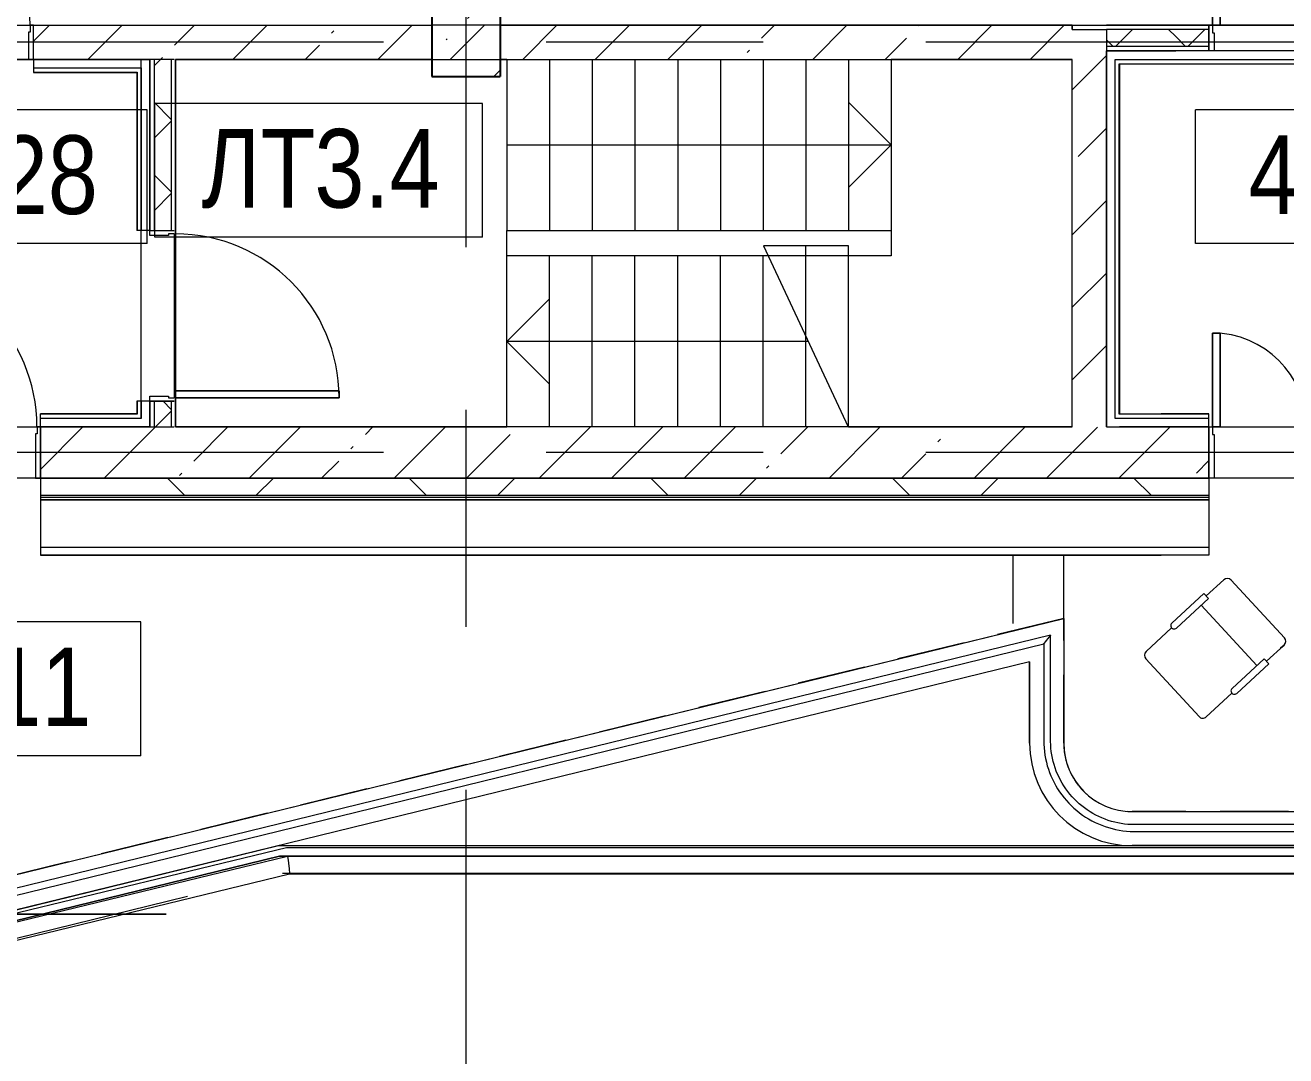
# Model space of a CAD drawing. Header units: millimetres. Extents: x 48966 to 294585, y -43515 to 30344.
# Drawn here: x 215797 to 223176, y 2588 to 8617 of the extents above; entities that cross this region are included whole.
import ezdxf

# ---------------------------------------------------------------- set-up
doc = ezdxf.new("R2010")
doc.units = ezdxf.units.MM
doc.linetypes.add('IMPORT-01 Штриховая _2 мм_', pattern=[600, 400, -200])
doc.linetypes.add('Осевые', pattern=[6350, 1270, -952.5, 3175, -952.5])
for name, color, linetype, lineweight in [('0-1', 7, 'Continuous', 5), ('0-2', 7, 'Continuous', 9), ('_Разделитель помещений_', 7, 'IMPORT-01 Штриховая _2 мм_', 9), ('Двери', 7, 'Continuous', 9), ('Дуга', 7, 'Continuous', 9), ('Каркас_Импост', 7, 'Continuous', 9), ('Колонны', 7, 'Continuous', 9), ('Колонны-1', 7, 'Continuous', 25), ('Контуры', 7, 'Continuous', 9), ('Линии подступенков-1', 7, 'Continuous', 9), ('Линии свеса', 7, 'Continuous', 9), ('Ломаная', 7, 'Continuous', 9), ('Марки вырезов', 7, 'Continuous', 9), ('Марки помещений', 7, 'Continuous', 9), ('Оборудование', 7, 'Continuous', 9), ('Общие ребра', 7, 'Continuous', 9), ('Ограждение', 7, 'Continuous', 9), ('Оси-2', 7, 'Осевые', 9), ('Панель', 7, 'Continuous', 9), ('Перекрытия', 7, 'Continuous', 9), ('Поручни', 7, 'Continuous', 9), ('Рассадка бельэтаж_альт_dwg-1', 7, 'Continuous', 9), ('Стены', 7, 'Continuous', 9), ('Стены-1', 7, 'Continuous', 18), ('Стрелки вверх', 7, 'Continuous', 9), ('Черная _1 сплошная', 7, 'Continuous', 9), ('Штриховка разреза-1', 7, 'Continuous', 9)]:
    doc.layers.add(name, color=color, linetype=linetype, lineweight=lineweight)
doc.styles.add('Arial Narrow_1', font='Arial Narrow.ttf', dxfattribs={"height": 460})
pattern_1 = [(45, (108045.05, 0), (-212.132, 212.132), []), (135, (108045.05, 0), (-212.132, -212.132), [])]
pattern_2 = [(45, (108045.05, 0), (-424.264, 424.264), [600, -100, 20, -100]), (45, (108045.05, 424), (-424.264, 424.264), [])]
pattern_3 = [(45, (108045, 0), (-707.107, 707.107), []), (135, (108045, 0), (-707.107, -707.107), [])]

# ---------------------------------------------------------------- blocks, each defined once
blk = doc.blocks.new('Оборудование 3 - Оборудование 1-287707-План 4-го этажа на отм_ _6_600')
at = {"layer": 'Оборудование'}
for p, q in [((105365.7, 2858.4), (109281.7, 3807)), ((109281.7, 3807), (121159.1, 3807)), ((109288, 3754.2), (105378.1, 2807.1)), ((121159.1, 3754.2), (109288, 3754.2)), ((105402.3, 2707.3), (109300.2, 3651.6)), ((109300.2, 3651.6), (121159.1, 3651.6))]:
    blk.add_line(p, q, dxfattribs=at)
blk.add_open_spline([(109288, 3754.2), (109291.6, 3724.1), (109297.2, 3676.8), (109300.5, 3649.5), (109300.3, 3651.4), (109299.8, 3655)], degree=3, knots=[0, 0, 0, 0, 0.2222222, 0.4444444, 0.5910961, 0.5910961, 0.5910961, 0.5910961], dxfattribs=at)
blk = doc.blocks.new('510HO_ламели зала_rvt-1-План 4-го этажа на отм_ _6_600')
at = {"layer": '0-2'}
blk.add_blockref('Оборудование 3 - Оборудование 1-287707-План 4-го этажа на отм_ _6_600', (0, 0), dxfattribs=at)
blk = doc.blocks.new('Дверь - Полуторная_001 - ДВ19__21-15-6256130-План 4-го этажа на отм_ _6_600')
at = {"layer": 'Двери'}
for p, q in [((-729, -75), (-684, -75)), ((-729, -984), (-729, -75)), ((-684, -75), (-684, -984)), ((729, -75), (684, -75)), ((684, -75), (684, -624)), ((729, -624), (729, -75)), ((684, -624), (729, -624)), ((-684, -984), (-729, -984))]:
    blk.add_line(p, q, dxfattribs=at)
for centre, radius, start, end in [((-729, -75), 909, 270, 0), ((729, -75), 549, 180, 270)]:
    blk.add_arc(centre, radius, start, end, dxfattribs=at)
at = {"layer": 'Каркас_Импост'}
for p, q in [((-750, 75), (-720, 75)), ((-750, -75), (-750, 75)), ((-720, 75), (-720, -30)), ((720, 75), (750, 75)), ((720, -30), (720, 75)), ((750, 75), (750, -75)), ((-730, -30), (-730, -75)), ((-720, -30), (-730, -30)), ((730, -30), (720, -30)), ((730, -75), (730, -30)), ((-730, -75), (-750, -75)), ((750, -75), (730, -75))]:
    blk.add_line(p, q, dxfattribs=at)
at = {"layer": 'Панель'}
for p, q in [((-684, -75), (-729, -75)), ((-729, -75), (-729, -984)), ((-684, -984), (-684, -75)), ((684, -75), (729, -75)), ((684, -624), (684, -75)), ((729, -75), (729, -624)), ((729, -624), (684, -624)), ((-729, -984), (-684, -984))]:
    blk.add_line(p, q, dxfattribs=at)
blk = doc.blocks.new('Дверь - Полуторная_001 - ДВ19__21-15-6256091-План 4-го этажа на отм_ _6_600')
at = {"layer": 'Двери'}
for p, q in [((-729, -150), (-684, -150)), ((-729, -1059), (-729, -150)), ((-684, -150), (-684, -1059)), ((729, -150), (684, -150)), ((684, -150), (684, -699)), ((729, -699), (729, -150)), ((684, -699), (729, -699)), ((-684, -1059), (-729, -1059))]:
    blk.add_line(p, q, dxfattribs=at)
for centre, radius, start, end in [((-729, -150), 909, 270, 0), ((729, -150), 549, 180, 270)]:
    blk.add_arc(centre, radius, start, end, dxfattribs=at)
at = {"layer": 'Каркас_Импост'}
for p, q in [((-750, 150), (-720, 150)), ((-750, -150), (-750, 150)), ((-720, 150), (-720, -105)), ((720, 150), (750, 150)), ((720, -105), (720, 150)), ((750, 150), (750, -150)), ((-730, -105), (-730, -150)), ((-720, -105), (-730, -105)), ((730, -105), (720, -105)), ((730, -150), (730, -105)), ((-730, -150), (-750, -150)), ((750, -150), (730, -150))]:
    blk.add_line(p, q, dxfattribs=at)
at = {"layer": 'Панель'}
for p, q in [((-684, -150), (-729, -150)), ((-729, -150), (-729, -1059)), ((-684, -1059), (-684, -150)), ((684, -150), (729, -150)), ((684, -699), (684, -150)), ((729, -150), (729, -699)), ((729, -699), (684, -699)), ((-729, -1059), (-684, -1059))]:
    blk.add_line(p, q, dxfattribs=at)
blk = doc.blocks.new('Дверь - Однопольная - ДВ11_21х10-6240727-План 4-го этажа на отм_ _6_600')
at = {"layer": 'Двери'}
for p, q in [((-439, 1058), (-479, 1058)), ((-479, 1058), (-479, 100)), ((-439, 100), (-439, 1058)), ((-479, 100), (-439, 100))]:
    blk.add_line(p, q, dxfattribs=at)
blk.add_arc((-479, 100), 958, 360, 90, dxfattribs=at)
at = {"layer": 'Каркас_Импост'}
for p, q in [((-480, 100), (-500, 100)), ((-500, 100), (-500, -100)), ((-480, 60), (-480, 100)), ((500, 100), (480, 100)), ((480, 100), (480, 60)), ((500, -100), (500, 100)), ((-470, 60), (-480, 60)), ((-470, -100), (-470, 60)), ((480, 60), (470, 60)), ((470, 60), (470, -100)), ((-500, -100), (-470, -100)), ((470, -100), (500, -100))]:
    blk.add_line(p, q, dxfattribs=at)
at = {"layer": 'Панель'}
for p, q in [((-479, 1058), (-439, 1058)), ((-479, 100), (-479, 1058)), ((-439, 1058), (-439, 100)), ((-439, 100), (-479, 100))]:
    blk.add_line(p, q, dxfattribs=at)
blk = doc.blocks.new('Дверь - Однопольная - ДВ13_21х10-8184598-План 4-го этажа на отм_ _6_600')
at = {"layer": 'Двери'}
for p, q in [((-439, 1108), (-479, 1108)), ((-479, 1108), (-479, 150)), ((-439, 150), (-439, 1108)), ((-479, 150), (-439, 150))]:
    blk.add_line(p, q, dxfattribs=at)
blk.add_arc((-479, 150), 958, 360, 90, dxfattribs=at)
at = {"layer": 'Каркас_Импост'}
for p, q in [((-480, 150), (-500, 150)), ((-500, 150), (-500, -150)), ((-480, 110), (-480, 150)), ((500, 150), (480, 150)), ((480, 150), (480, 110)), ((500, -150), (500, 150)), ((-470, 110), (-480, 110)), ((-470, -150), (-470, 110)), ((480, 110), (470, 110)), ((470, 110), (470, -150)), ((-500, -150), (-470, -150)), ((470, -150), (500, -150))]:
    blk.add_line(p, q, dxfattribs=at)
at = {"layer": 'Панель'}
for p, q in [((-479, 1108), (-439, 1108)), ((-479, 150), (-479, 1108)), ((-439, 1108), (-439, 150)), ((-439, 150), (-479, 150))]:
    blk.add_line(p, q, dxfattribs=at)
blk = doc.blocks.new('Колонна 89 - Колонна 40-55-4749747-План 4-го этажа на отм_ _6_600')
at = {"layer": 'Колонны'}
h = blk.add_hatch(dxfattribs=at)
h.set_pattern_fill('FP_12', color=256, style=0, pattern_type=2)
h.set_pattern_definition([(45, (-32400, 15200), (-493.914, 493.914), []), (45, (-31906.1, 15200), (-493.914, 493.914), [873.125, -174.625, 6.706, -167.919])])
h.paths.add_polyline_path([(77731.6, 23517.1), (78131.6, 23517.1), (78131.6, 23917.1), (77731.6, 23917.1), (77731.6, 23529.3)], flags=0)
at = {"layer": 'Колонны-1'}
for p, q in [((78131.6, 23917.1), (77731.6, 23917.1)), ((77731.6, 23917.1), (77731.6, 23517.1)), ((78131.6, 23917.1), (78131.6, 23517.1)), ((77731.6, 23517.1), (78131.6, 23517.1))]:
    blk.add_line(p, q, dxfattribs=at)
blk = doc.blocks.new('Дверь - Однопольная - ДВ2__21х10-6240693-План 4-го этажа на отм_ _6_600')
at = {"layer": 'Двери'}
for p, q in [((-479, -75), (-439, -75)), ((-479, -1033), (-479, -75)), ((-439, -75), (-439, -1033)), ((-439, -1033), (-479, -1033))]:
    blk.add_line(p, q, dxfattribs=at)
blk.add_arc((-479, -75), 958, 270, 0, dxfattribs=at)
at = {"layer": 'Каркас_Импост'}
for p, q in [((-500, 75), (-470, 75)), ((-500, -68), (-500, 75)), ((-470, 75), (-470, -35)), ((470, 75), (500, 75)), ((470, -35), (470, 75)), ((500, 75), (500, -68)), ((-480, -35), (-480, -68)), ((-470, -35), (-480, -35)), ((480, -35), (470, -35)), ((480, -68), (480, -35)), ((-480, -75), (-500, -75)), ((500, -75), (480, -75))]:
    blk.add_line(p, q, dxfattribs=at)
at = {"layer": 'Панель'}
for p, q in [((-439, -75), (-479, -75)), ((-479, -75), (-479, -1033)), ((-439, -1033), (-439, -75)), ((-479, -1033), (-439, -1033))]:
    blk.add_line(p, q, dxfattribs=at)
blk = doc.blocks.new('Базовая стена _ ОС20 - обшивка балкона _мин_вата_фанера 10мм _сталь - ___-6275402-План 4-го этажа на отм_ _6_600')
at = {"layer": 'Стены'}
for p, q in [((109241.4, 3756.1), (121146.6, 3756.1)), ((109258.5, 3656.1), (121146.6, 3656.1))]:
    blk.add_line(p, q, dxfattribs=at)
blk = doc.blocks.new('Базовая стена _ ОС20 - обшивка балкона _мин_вата_фанера 10мм _сталь - ___-6275403-План 4-го этажа на отм_ _6_600')
at = {"layer": 'Стены'}
for p, q in [((105426.7, 2823.6), (109241.4, 3756.1)), ((105450.5, 2726.5), (108702.9, 3521.5))]:
    blk.add_line(p, q, dxfattribs=at)
blk = doc.blocks.new('Базовая стена _ ОС20 - обшивка балкона _мин_вата_фанера 10мм _сталь - ___-6275404-План 4-го этажа на отм_ _6_600')
at = {"layer": 'Стены', "flags": 128}
blk.add_lwpolyline([(104570.6, 3417.1), (104571.2, 3388.7), (104572.9, 3360.3), (104575.7, 3332), (104579.7, 3303.8), (104584.8, 3275.9), (104591, 3248.1), (104598.3, 3220.6), (104606.7, 3193.5), (104616.2, 3166.7), (104626.7, 3140.2), (104638.3, 3114.3), (104651, 3088.8), (104664.6, 3063.8), (104679.2, 3039.4), (104694.8, 3015.7), (104711.3, 2992.5), (104728.8, 2970), (104747.1, 2948.3), (104766.3, 2927.3), (104786.3, 2907.1), (104807.1, 2887.7), (104828.6, 2869.1), (104850.9, 2851.4), (104873.9, 2834.7), (104897.5, 2818.8), (104921.7, 2804), (104946.5, 2790), (104971.9, 2777.2), (104997.7, 2765.3), (105024, 2754.4), (105050.7, 2744.7), (105077.8, 2736), (105105.2, 2728.4), (105132.9, 2721.9), (105160.8, 2716.5), (105188.9, 2712.2), (105217.2, 2709.1), (105245.5, 2707), (105273.9, 2706.2), (105302.4, 2706.4), (105330.8, 2707.8), (105359.1, 2710.4), (105387.3, 2714), (105415.3, 2718.8), (105443.2, 2724.7), (105450.5, 2726.5)], dxfattribs=at)
at = {"layer": 'Стены'}
for start, end in [(180, 187.49331), (180, 283.73681), (189.92945, 193.68929), (193.83157, 195.00377), (197.87311, 202.54481), (205.53331, 210.14754), (213.09926, 217.90514), (220.62265, 226.28317), (228.41051, 235.61343), (237.46082, 243.11418), (245.8317, 250.63757), (253.5893, 258.20353), (261.19202, 265.86373), (268.73306, 273.80741), (276.24352, 278.93109)]:
    blk.add_arc((105281.6, 3417.1), 611, start, end, dxfattribs=at)
blk.add_ellipse((106573.7, 3417.1), major_axis=(2003.1, 0), ratio=0.000001, dxfattribs=at)
blk = doc.blocks.new('Ограждение - Ограждение-6394249-План 4-го этажа на отм_ _6_600')
at = {"layer": 'Поручни'}
for p, q in [((113754.6, 5048.8), (105327.5, 2988.8)), ((113754.6, 4432.1), (113754.6, 5048.8)), ((105332.3, 2948.7), (113714.6, 4997.9)), ((113714.6, 4997.9), (113714.6, 4432.1)), ((121146.6, 3940.1), (114246.6, 3940.1)), ((114246.6, 3900.1), (121146.6, 3900.1))]:
    blk.add_line(p, q, dxfattribs=at)
at = {"layer": 'Поручни', "flags": 128}
for points in [[(113714.6, 4432.1), (113715, 4410.8), (113716.3, 4389.6), (113718.4, 4368.4), (113721.4, 4347.4), (113725.2, 4326.4), (113729.9, 4305.7), (113735.3, 4285.1), (113741.6, 4264.8), (113748.7, 4244.7), (113756.6, 4225), (113765.3, 4205.5), (113774.7, 4186.5), (113784.9, 4167.8), (113795.9, 4149.5), (113807.5, 4131.7), (113819.9, 4114.4), (113833, 4097.6), (113846.7, 4081.3), (113861, 4065.6), (113876, 4050.5), (113891.5, 4036), (113907.7, 4022.1), (113924.3, 4008.9), (113941.5, 3996.3), (113959.2, 3984.5), (113977.3, 3973.3), (113995.9, 3962.9), (114014.8, 3953.3), (114034.2, 3944.4), (114053.8, 3936.3), (114073.8, 3929), (114094.1, 3922.5), (114114.6, 3916.8), (114135.3, 3911.9), (114156.2, 3907.9), (114177.2, 3904.7), (114198.4, 3902.3), (114219.6, 3900.8), (114240.9, 3900.2), (114246.6, 3900.1)], [(114246.6, 3940.1), (114226.9, 3940.5), (114207.3, 3941.7), (114187.7, 3943.7), (114168.2, 3946.4), (114148.9, 3949.9), (114129.7, 3954.2), (114110.7, 3959.3), (114091.9, 3965.1), (114073.3, 3971.7), (114055, 3979), (114037.1, 3987), (114019.4, 3995.7), (114002.2, 4005.2), (113985.3, 4015.3), (113968.8, 4026.1), (113952.8, 4037.5), (113937.3, 4049.6), (113922.2, 4062.2), (113907.7, 4075.5), (113893.7, 4089.3), (113880.3, 4103.7), (113867.4, 4118.6), (113855.2, 4134.1), (113843.6, 4149.9), (113832.6, 4166.3), (113822.3, 4183.1), (113812.7, 4200.2), (113803.8, 4217.8), (113795.6, 4235.6), (113788.1, 4253.8), (113781.3, 4272.3), (113775.3, 4291.1), (113770, 4310), (113765.5, 4329.2), (113761.8, 4348.5), (113758.8, 4368), (113756.7, 4387.5), (113755.3, 4407.1), (113754.7, 4426.8), (113754.6, 4432.1)]]:
    blk.add_lwpolyline(points, dxfattribs=at)
at = {"layer": 'Поручни'}
for points, knots in [([(113714.6, 4997.9), (113714.6, 4997.9), (113715, 4998.3), (113716.1, 4999.7), (113717.1, 5001), (113718, 5002.1), (113718.7, 5003.1), (113719.6, 5004.2), (113720.8, 5005.7), (113722.1, 5007.4), (113723.5, 5009.2), (113724.6, 5010.6), (113725.8, 5012.1), (113727, 5013.6), (113728.2, 5015.1), (113729.4, 5016.7), (113730.7, 5018.4), (113732, 5020), (113733.3, 5021.7), (113734.6, 5023.3), (113735.9, 5025), (113737.2, 5026.7), (113738.5, 5028.3), (113739.8, 5029.9), (113741, 5031.5), (113742.3, 5033.1), (113743.5, 5034.6), (113744.6, 5036.1), (113745.7, 5037.5), (113747.2, 5039.3), (113748.5, 5041), (113749.7, 5042.5), (113750.8, 5043.9), (113751.8, 5045.2), (113752.6, 5046.2), (113753.3, 5047.1), (113754.3, 5048.4), (113754.6, 5048.8), (113754.6, 5048.8)], [0, 0, 0, 0, 0.083333, 0.125, 0.166667, 0.1875, 0.208333, 0.229167, 0.25, 0.291667, 0.3125, 0.333333, 0.354167, 0.375, 0.395833, 0.416667, 0.4375, 0.458333, 0.479167, 0.5, 0.520833, 0.541667, 0.5625, 0.583333, 0.604167, 0.625, 0.645833, 0.666667, 0.6875, 0.708333, 0.75, 0.770833, 0.791667, 0.833333, 0.854167, 0.875, 0.916667, 1, 1, 1, 1]), ([(113753.9, 5047.9), (113753.7, 5047.7), (113753.2, 5046.9), (113752.2, 5045.7), (113751.3, 5044.5), (113750.5, 5043.6), (113749.7, 5042.5), (113748.5, 5041), (113747.2, 5039.3), (113745.7, 5037.5), (113744.6, 5036.1), (113743.5, 5034.6), (113742.3, 5033.1), (113741, 5031.5), (113739.8, 5029.9), (113738.5, 5028.3), (113737.2, 5026.7), (113735.9, 5025), (113734.6, 5023.3), (113733.3, 5021.7), (113732, 5020), (113730.7, 5018.4), (113729.4, 5016.7), (113728.2, 5015.1), (113727, 5013.6), (113725.8, 5012.1), (113724.6, 5010.6), (113723.5, 5009.2), (113722.1, 5007.4), (113720.8, 5005.7), (113719.6, 5004.2), (113718.5, 5002.8), (113717.5, 5001.5), (113716.7, 5000.5), (113716, 4999.6), (113715.5, 4999), (113715.3, 4998.7)], [0.0833333, 0.0833333, 0.0833333, 0.0833333, 0.125, 0.1666667, 0.1875, 0.2083333, 0.2291667, 0.25, 0.2916667, 0.3125, 0.3333333, 0.3541667, 0.375, 0.3958333, 0.4166667, 0.4375, 0.4583333, 0.4791667, 0.5, 0.5208333, 0.5416667, 0.5625, 0.5833333, 0.6041667, 0.625, 0.6458333, 0.6666667, 0.6875, 0.7083333, 0.75, 0.7708333, 0.7916667, 0.8333333, 0.8541667, 0.875, 0.9166667, 0.9166667, 0.9166667, 0.9166667])]:
    blk.add_open_spline(points, degree=3, knots=knots, dxfattribs=at)
blk = doc.blocks.new('Рассадка бельэтаж_альт_dwg_Сидения_бельэтаж_dwg-6688605-План 4-го этажа на отм_ _6_600-7290137-План 4-го этажа на отм_ _6_600')
at = {"layer": 'Дуга'}
for centre in [(-705.1, 17616.5), (-352.6, 17234.2), (-352.6, 17234.2)]:
    blk.add_arc(centre, 20, 132.68655, 312.68655, dxfattribs=at)
at = {"layer": 'Ломаная'}
for p, q in [((-60.1, 17544.8), (-372, 17882.9)), ((-547.1, 17735), (-221.6, 17382.2)), ((-869.7, 17464.7), (-719.8, 17602.9)), ((-559.5, 17084.2), (-871.4, 17422.3))]:
    blk.add_line(p, q, dxfattribs=at)
at = {"layer": 'Ломаная', "flags": 128}
for points in [[(-517.1, 17789.9), (-414.4, 17884.6), (-434.7, 17865.9)], [(-691.6, 17601.8), (-503.5, 17775.2), (-530.6, 17804.6), (-718.7, 17631.2)]]:
    blk.add_lwpolyline(points, dxfattribs=at)
for points in [[(-61.8, 17502.4), (-164.5, 17407.7), (-61.8, 17502.4), (-82.1, 17483.7)], [(-178.1, 17422.4), (-151, 17393), (-178.1, 17422.4), (-366.1, 17248.9)], [(-339, 17219.5), (-151, 17393)], [(-517.1, 17082.4), (-367.3, 17220.7)]]:
    blk.add_lwpolyline(points, close=True, dxfattribs=at)
at = {"layer": 'Ломаная'}
for centre, start, end in [((-394, 17862.6), 42.68655, 132.68655), ((-82.2, 17524.5), 312.68655, 42.68655), ((-849.3, 17442.6), 132.68655, 222.68655), ((-537.5, 17104.5), 222.68655, 312.68655)]:
    blk.add_arc(centre, 30, start, end, dxfattribs=at)
blk = doc.blocks.new('Рассадка бельэтаж_альт_dwg-7290136-План 4-го этажа на отм_ _6_600')
blk.add_blockref('Рассадка бельэтаж_альт_dwg_Сидения_бельэтаж_dwg-6688605-План 4-го этажа на отм_ _6_600-7290137-План 4-го этажа на отм_ _6_600', (223009, -12211.7))
blk = doc.blocks.new('Марка помещения_Р - Марка помещения-4575829-План 4-го этажа на отм_ _6_600')
at = {"layer": 'Марки помещений'}
for p, q in [((-4.79375, -1.95625), (-4.79375, 1.95625)), ((4.79375, 1.95625), (-4.79375, 1.95625)), ((4.79375, -1.95625), (4.79375, 1.95625)), ((4.79375, -1.95625), (-4.79375, -1.95625))]:
    blk.add_line(p, q, dxfattribs=at)

msp = doc.modelspace()

# ---------------------------------------------------------------- hatches: boundary and pattern name
at = {"layer": 'Штриховка разреза-1'}
h = msp.add_hatch(dxfattribs=at)
h.set_pattern_fill('FP_4', color=256, style=0, pattern_type=2)
h.set_pattern_definition(pattern_2)
h.paths.add_polyline_path([(216669.7, 8417.1), (216669.7, 8617.1), (215846.7, 8617.1), (215846.7, 8417.1), (216651.7, 8417.1)], flags=0)
h.paths.add_polyline_path([(214751.7, 8417.1), (214846.7, 8417.1), (214846.7, 8617.1), (214726.7, 8617.1), (214726.7, 8417.1)], flags=0)
h = msp.add_hatch(dxfattribs=at)
h.set_pattern_fill('FP_4', color=256, style=0, pattern_type=2)
h.set_pattern_definition(pattern_2)
h.paths.add_polyline_path([(216669.7, 8417.1), (221926.7, 8417.1), (221926.7, 8617.1), (216669.7, 8617.1)], flags=0)
h = msp.add_hatch(dxfattribs=at)
h.set_pattern_fill('FP_4', color=256, style=0, pattern_type=2)
h.set_pattern_definition(pattern_2)
h.paths.add_polyline_path([(221926.7, 6267.1), (222126.7, 6267.1), (222126.7, 8592.1), (221926.7, 8592.1), (221926.7, 6269.1)], flags=0)
h = msp.add_hatch(dxfattribs=at)
h.set_pattern_fill('FP_5', color=256, style=0, pattern_type=2)
h.set_pattern_definition(pattern_1)
h.paths.add_polyline_path([(230204.6, 8492.1), (230826.7, 8492.1), (230826.7, 8592.1), (226422.2, 8592.1), (226422.2, 8492.1), (226582.3, 8492.1)], flags=0)
h.paths.add_polyline_path([(222531.7, 8492.1), (222531.7, 8592.1), (222126.7, 8592.1), (222126.7, 8492.1), (222507.1, 8492.1)], flags=0)
h = msp.add_hatch(dxfattribs=at)
h.set_pattern_fill('FP_5', color=256, style=0, pattern_type=2)
h.set_pattern_definition(pattern_1)
h.paths.add_polyline_path([(225036.7, 8492.1), (225331.7, 8492.1), (225331.7, 8592.1), (224226.7, 8592.1), (224226.7, 8492.1), (224771.1, 8492.1)], flags=0)
h.paths.add_polyline_path([(226331.7, 8492.1), (226422.2, 8492.1), (226422.2, 8592.1), (226331.7, 8592.1), (226331.7, 8492.6)], flags=0)
h.paths.add_polyline_path([(222726.7, 8492.1), (222726.7, 8592.1), (222531.7, 8592.1), (222531.7, 8492.1)], flags=0)
h = msp.add_hatch(dxfattribs=at)
h.set_pattern_fill('FP_5', color=256, style=0, pattern_type=2)
h.set_pattern_definition(pattern_1)
h.paths.add_polyline_path([(216620.9, 6267.1), (216651.7, 6267.1), (216651.7, 6417.1), (216551.7, 6417.1), (216551.7, 6267.1)], flags=0)
h.paths.add_polyline_path([(216551.7, 7417.1), (216651.7, 7417.1), (216651.7, 8417.1), (216551.7, 8417.1), (216551.7, 8329.3)], flags=0)
h = msp.add_hatch(dxfattribs=at)
h.set_pattern_fill('FP_4', color=256, style=0, pattern_type=2)
h.set_pattern_definition(pattern_2)
h.paths.add_polyline_path([(224771.1, 5967.1), (226422.2, 5967.1), (226422.2, 6267.1), (224226.7, 6267.1), (224226.7, 5967.1)], flags=0)
h.paths.add_polyline_path([(222726.7, 5967.1), (222726.7, 6267.1), (222446.7, 6267.1), (222446.7, 5967.1)], flags=0)
h.paths.add_polyline_path([(215886.7, 5967.1), (216669.7, 5967.1), (216669.7, 6267.1), (215886.7, 6267.1), (215886.7, 6081.8)], flags=0)
h.paths.add_polyline_path([(214886.7, 5967.1), (214886.7, 6267.1), (214426.7, 6267.1), (214426.7, 5967.1)], flags=0)
h = msp.add_hatch(dxfattribs=at)
h.set_pattern_fill('FP_4', color=256, style=0, pattern_type=2)
h.set_pattern_definition(pattern_2)
h.paths.add_polyline_path([(236543.7, 5967.1), (236826.7, 5967.1), (236826.7, 6267.1), (226422.2, 6267.1), (226422.2, 5967.1), (235638.1, 5967.1)], flags=0)
h.paths.add_polyline_path([(222054.4, 5967.1), (222446.7, 5967.1), (222446.7, 6267.1), (216669.7, 6267.1), (216669.7, 5967.1), (221148.8, 5967.1)], flags=0)
h = msp.add_hatch(dxfattribs=at)
h.set_pattern_fill('FP_3', color=256, style=0, pattern_type=2)
h.set_pattern_definition(pattern_3)
h.paths.add_polyline_path([(235638.1, 5867.1), (237126.7, 5867.1), (237126.7, 5967.1), (226422.2, 5967.1), (226422.2, 5867.1), (233826.9, 5867.1)], flags=0)
h.paths.add_polyline_path([(212550.1, 5867.1), (212550.1, 5967.1), (212526.7, 5967.1), (212526.7, 5867.1)], flags=0)
h.paths.add_polyline_path([(217526.4, 5867.1), (222446.7, 5867.1), (222446.7, 5967.1), (216669.7, 5967.1), (216669.7, 5867.1)], flags=0)
h = msp.add_hatch(dxfattribs=at)
h.set_pattern_fill('FP_3', color=256, style=0, pattern_type=2)
h.set_pattern_definition(pattern_3)
h.paths.add_polyline_path([(226422.2, 5867.1), (226422.2, 5967.1), (224226.7, 5967.1), (224226.7, 5867.1), (224954.1, 5867.1)], flags=0)
h.paths.add_polyline_path([(222620, 5867.1), (222726.7, 5867.1), (222726.7, 5967.1), (222446.7, 5967.1), (222446.7, 5867.1)], flags=0)
h.paths.add_polyline_path([(216667.4, 5867.1), (216669.7, 5867.1), (216669.7, 5967.1), (215886.7, 5967.1), (215886.7, 5867.1), (216666.7, 5867.1)], flags=0)
h.paths.add_polyline_path([(214886.7, 5867.1), (214886.7, 5967.1), (213926.7, 5967.1), (213926.7, 5867.1)], flags=0)
h.paths.add_polyline_path([(212550.1, 5867.1), (213126.7, 5867.1), (213126.7, 5967.1), (212550.1, 5967.1)], flags=0)

# ---------------------------------------------------------------- linework, layer by layer
at = {"layer": '_Разделитель помещений_'}
for p, q in [((221578.9, 5516.1), (221578.9, 5074.1)), ((221876.7, 5146.9), (221876.7, 5516.1)), ((221876.7, 5146.9), (213409.8, 3077.1)), ((221876.7, 4417.1), (221876.7, 5146.9)), ((229191.7, 4017.1), (222276.7, 4017.1))]:
    msp.add_line(p, q, dxfattribs=at)
msp.add_arc((222276.7, 4417.1), 400, 180, 270, dxfattribs=at)
at = {"layer": 'Контуры'}
for p, q in [((216676.7, 8417.1), (216676.7, 6267.1)), ((218176.7, 8417.1), (216676.7, 8417.1)), ((218616.7, 8417.1), (218576.7, 8417.1)), ((218616.7, 8417.1), (218616.7, 7417.1)), ((218616.7, 8417.1), (220866.7, 8417.1)), ((221926.7, 8417.1), (220866.7, 8417.1)), ((221926.7, 6267.1), (221926.7, 8417.1)), ((218616.7, 7417.1), (220866.7, 7417.1)), ((220616.7, 7326.3), (220119.7, 7326.3)), ((220616.7, 6267.1), (220616.7, 7326.3)), ((220147.3, 7267.1), (218616.7, 7267.1)), ((216676.7, 6267.1), (218616.7, 6267.1)), ((221866.7, 6267.1), (218616.7, 6267.1)), ((220616.7, 6267.1), (220613.6, 6267.1)), ((220616.7, 6267.1), (221926.7, 6267.1)), ((221866.7, 6267.1), (221906.7, 6267.1))]:
    msp.add_line(p, q, dxfattribs=at)
at = {"layer": 'Линии подступенков-1'}
for p, q in [((218616.7, 8417.1), (218616.7, 7417.1)), ((218866.7, 8417.1), (218866.7, 7417.1)), ((219116.7, 8417.1), (219116.7, 7417.1)), ((219366.7, 8417.1), (219366.7, 7417.1)), ((219616.7, 8417.1), (219616.7, 7417.1)), ((219866.7, 8417.1), (219866.7, 7417.1)), ((220116.7, 8417.1), (220116.7, 7417.1)), ((220366.7, 8417.1), (220366.7, 7417.1)), ((220616.7, 8417.1), (220616.7, 7417.1)), ((220866.7, 8417.1), (220866.7, 7417.1)), ((220366.7, 6796.7), (220366.7, 7326.3)), ((220616.7, 6267.1), (220616.7, 7326.3)), ((218616.7, 6267.1), (218616.7, 7267.1)), ((218866.7, 6267.1), (218866.7, 7267.1)), ((219116.7, 6267.1), (219116.7, 7267.1)), ((219366.7, 6267.1), (219366.7, 7267.1)), ((219616.7, 6267.1), (219616.7, 7267.1)), ((219866.7, 6267.1), (219866.7, 7267.1)), ((220116.7, 6267.1), (220116.7, 7267.1)), ((220366.7, 6267.1), (220366.7, 7267.1)), ((220616.7, 6267.1), (220616.7, 7267.1))]:
    msp.add_line(p, q, dxfattribs=at)
at = {"layer": 'Линии свеса'}
for p, q in [((218866.7, 8417.1), (218866.7, 7417.1)), ((219116.7, 8417.1), (219116.7, 7417.1)), ((219366.7, 8417.1), (219366.7, 7417.1)), ((219616.7, 8417.1), (219616.7, 7417.1)), ((219866.7, 8417.1), (219866.7, 7417.1)), ((220116.7, 8417.1), (220116.7, 7417.1)), ((220366.7, 8417.1), (220366.7, 7417.1)), ((220616.7, 8417.1), (220616.7, 7417.1)), ((220366.7, 6796.7), (220366.7, 7326.3)), ((218866.7, 6267.1), (218866.7, 7267.1)), ((219116.7, 6267.1), (219116.7, 7267.1)), ((219366.7, 6267.1), (219366.7, 7267.1)), ((219616.7, 6267.1), (219616.7, 7267.1)), ((219866.7, 6267.1), (219866.7, 7267.1)), ((220116.7, 6267.1), (220116.7, 7267.1)), ((220366.7, 6267.1), (220366.7, 7267.1)), ((220616.7, 6267.1), (220616.7, 7267.1))]:
    msp.add_line(p, q, dxfattribs=at)
at = {"layer": 'Марки вырезов'}
msp.add_line((220119.7, 7326.3), (220613.6, 6267.1), dxfattribs=at)
at = {"layer": 'Общие ребра'}
for p, q in [((216669.7, 8617.1), (218176.7, 8617.1)), ((221926.7, 8617.1), (221926.7, 8592.1)), ((221926.7, 8617.1), (222126.7, 8617.1)), ((221926.7, 8592.1), (221926.7, 8617.1)), ((221926.7, 8592.1), (222126.7, 8592.1)), ((222531.7, 8617.1), (222126.7, 8617.1)), ((222126.7, 8617.1), (222531.7, 8617.1)), ((222531.7, 8592.1), (222126.7, 8592.1)), ((222126.7, 8592.1), (222126.7, 8492.1)), ((222726.7, 8617.1), (222531.7, 8617.1)), ((222531.7, 8617.1), (222726.7, 8617.1)), ((222726.7, 8592.1), (222531.7, 8592.1)), ((222531.7, 8492.1), (222126.7, 8492.1)), ((222126.7, 8492.1), (222126.7, 8467.1)), ((222726.7, 8492.1), (222531.7, 8492.1)), ((215846.7, 8417.1), (216449.7, 8417.1)), ((216449.7, 8417.1), (215846.7, 8417.1)), ((216476.7, 8417.1), (216449.7, 8417.1)), ((216551.7, 8417.1), (216526.7, 8417.1)), ((216526.7, 8417.1), (216526.7, 7417.1)), ((216526.7, 7417.1), (216526.7, 8417.1)), ((216651.7, 8417.1), (216551.7, 8417.1)), ((216551.7, 8417.1), (216551.7, 7417.1)), ((216669.7, 8417.1), (216651.7, 8417.1)), ((216651.7, 8417.1), (216651.7, 7417.1)), ((216676.7, 8417.1), (216766.7, 8417.1)), ((216676.7, 6269.1), (216676.7, 8415.1)), ((222176.7, 8467.1), (222203.7, 8467.1)), ((222176.7, 6317.1), (222176.7, 8417.1)), ((222176.7, 8417.1), (222201.7, 8417.1)), ((222201.7, 8417.1), (222203.7, 8417.1)), ((222203.7, 8467.1), (222531.7, 8467.1)), ((222531.7, 8467.1), (222203.7, 8467.1)), ((222203.7, 8417.1), (224934.7, 8417.1)), ((215846.7, 8367.1), (216449.7, 8367.1)), ((215846.7, 8342.1), (216449.7, 8342.1)), ((216449.7, 8367.1), (216451.7, 8367.1)), ((216449.7, 8342.1), (216451.7, 8342.1)), ((216451.7, 8367.1), (216476.7, 8367.1)), ((216451.7, 8342.1), (216451.7, 7417.1)), ((216476.7, 8367.1), (216476.7, 7417.1)), ((222201.7, 6342.1), (222201.7, 8392.1)), ((222201.7, 8392.1), (222203.7, 8392.1)), ((222203.7, 8392.1), (224934.7, 8392.1)), ((216451.7, 6417.1), (216451.7, 6344.1)), ((216476.7, 6417.1), (216476.7, 6344.1)), ((216526.7, 6417.1), (216526.7, 6344.1)), ((216526.7, 6344.1), (216526.7, 6417.1)), ((216551.7, 6417.1), (216551.7, 6267.1)), ((216651.7, 6417.1), (216651.7, 6267.1)), ((216451.7, 6342.1), (215886.7, 6342.1)), ((216476.7, 6317.1), (215886.7, 6317.1)), ((216451.7, 6344.1), (216451.7, 6342.1)), ((216476.7, 6344.1), (216476.7, 6342.1)), ((216476.7, 6342.1), (216476.7, 6317.1)), ((216526.7, 6317.1), (216526.7, 6344.1)), ((222201.7, 6317.1), (222176.7, 6317.1)), ((222203.7, 6342.1), (222201.7, 6342.1)), ((222203.7, 6317.1), (222201.7, 6317.1)), ((222446.7, 6342.1), (222203.7, 6342.1)), ((222446.7, 6317.1), (222203.7, 6317.1)), ((222726.7, 6342.1), (222446.7, 6342.1)), ((222726.7, 6317.1), (222446.7, 6317.1)), ((216526.7, 6267.1), (215886.7, 6267.1)), ((215886.7, 6267.1), (216526.7, 6267.1)), ((216526.7, 6267.1), (216551.7, 6267.1)), ((216551.7, 6267.1), (216651.7, 6267.1)), ((216651.7, 6267.1), (216669.7, 6267.1)), ((216766.7, 6267.1), (216678.7, 6267.1)), ((221926.7, 6267.1), (216766.7, 6267.1)), ((222176.7, 6267.1), (222203.7, 6267.1)), ((222446.7, 6267.1), (222203.7, 6267.1)), ((222203.7, 6267.1), (222446.7, 6267.1)), ((222726.7, 6267.1), (222446.7, 6267.1)), ((222446.7, 6267.1), (222726.7, 6267.1)), ((215886.7, 5967.1), (216669.7, 5967.1)), ((216669.7, 5967.1), (215886.7, 5967.1)), ((216669.7, 5967.1), (216766.7, 5967.1)), ((222446.7, 5967.1), (216669.7, 5967.1)), ((216766.7, 5967.1), (222446.7, 5967.1)), ((222446.7, 5967.1), (222726.7, 5967.1)), ((222726.7, 5967.1), (222446.7, 5967.1)), ((215886.7, 5867.1), (216669.7, 5867.1)), ((215886.7, 5855.1), (216669.7, 5855.1)), ((215886.7, 5843.1), (216669.7, 5843.1)), ((215886.7, 5841.1), (216669.7, 5841.1)), ((216669.7, 5867.1), (222446.7, 5867.1)), ((216669.7, 5855.1), (222446.7, 5855.1)), ((216669.7, 5843.1), (222446.7, 5843.1)), ((216669.7, 5841.1), (222446.7, 5841.1)), ((222446.7, 5867.1), (222726.7, 5867.1)), ((222446.7, 5855.1), (222726.7, 5855.1)), ((222446.7, 5843.1), (222726.7, 5843.1)), ((222446.7, 5841.1), (222726.7, 5841.1)), ((215886.7, 5563.1), (216669.7, 5563.1)), ((216669.7, 5563.1), (222446.7, 5563.1)), ((222446.7, 5563.1), (222726.7, 5563.1)), ((215886.7, 5518.1), (216669.7, 5518.1)), ((216669.7, 5518.1), (222446.7, 5518.1)), ((222446.7, 5518.1), (222726.7, 5518.1))]:
    msp.add_line(p, q, dxfattribs=at)
at = {"layer": 'Оси-2'}
for p, q in [((218376.7, 25417.1), (218376.7, -41737.8)), ((258216.7, 8517.1), (199731.8, 8517.1)), ((258216.7, 6117.1), (199731.8, 6117.1))]:
    msp.add_line(p, q, dxfattribs=at)
at = {"layer": 'Перекрытия'}
for p, q in [((215846.7, 8417.1), (215846.7, 8617.1)), ((215846.7, 8617.1), (218176.7, 8617.1)), ((218576.7, 8617.1), (225331.7, 8617.1)), ((224226.7, 8617.1), (222726.7, 8617.1)), ((222726.7, 8617.1), (222726.7, 8467.1)), ((216476.7, 8417.1), (214726.7, 8417.1)), ((214846.7, 8417.1), (215846.7, 8417.1)), ((216476.7, 6317.1), (216476.7, 8417.1)), ((216676.7, 7267.1), (216676.7, 8417.1)), ((222726.7, 8467.1), (222126.7, 8467.1)), ((222126.7, 8467.1), (222126.7, 6267.1)), ((216676.7, 6267.1), (216676.7, 7267.1)), ((214726.7, 6267.1), (216476.7, 6267.1)), ((221906.7, 6267.1), (216676.7, 6267.1)), ((222126.7, 6267.1), (225011.7, 6267.1)), ((232619, 5967.1), (214426.7, 5967.1)), ((213409.8, 3077.1), (221876.7, 5146.9)), ((221876.7, 5146.9), (221876.7, 4417.1)), ((221676.7, 4892.1), (221676.7, 4417.1)), ((222276.7, 4017.1), (229191.7, 4017.1)), ((222276.7, 3817.1), (229191.7, 3817.1))]:
    msp.add_line(p, q, dxfattribs=at)
for radius in [600, 400]:
    msp.add_arc((222276.7, 4417.1), radius, 180, 270, dxfattribs=at)
at = {"layer": 'Стены'}
for p, q in [((216669.7, 7397.1), (216669.7, 6437.1)), ((213409.8, 3077.1), (221676.7, 5098)), ((221876.7, 5146.9), (221676.7, 5098)), ((221876.7, 5146.9), (221876.7, 4417.1)), ((221676.7, 4892.1), (213457.3, 2882.9)), ((221676.7, 4417.1), (221676.7, 4892.1)), ((222276.7, 4017.1), (229191.7, 4017.1)), ((213457.3, 2882.9), (217279.1, 3817.1)), ((217279.1, 3817.1), (229191.7, 3817.1)), ((229191.7, 3817.1), (222276.7, 3817.1)), ((217286.5, 3756.1), (213471.8, 2823.6)), ((229191.7, 3756.1), (217286.5, 3756.1))]:
    msp.add_line(p, q, dxfattribs=at)
for radius in [600, 400]:
    msp.add_arc((222276.7, 4417.1), radius, 180, 270, dxfattribs=at)
at = {"layer": 'Стены-1'}
for p, q in [((214728.7, 8617.1), (216669.7, 8617.1)), ((215846.7, 8617.1), (216669.7, 8617.1)), ((215846.7, 8417.1), (215846.7, 8617.1)), ((218176.7, 8617.1), (218176.7, 8619.1)), ((221926.7, 8617.1), (218176.7, 8617.1)), ((218578.7, 8617.1), (221926.7, 8617.1)), ((222726.7, 8617.1), (222726.7, 8619.1)), ((222726.7, 8467.1), (222726.7, 8617.1)), ((215846.7, 8417.1), (215846.7, 8340.1)), ((216449.7, 8417.1), (216526.7, 8417.1)), ((216476.7, 8417.1), (216449.7, 8417.1)), ((216526.7, 8417.1), (216476.7, 8417.1)), ((216766.7, 8417.1), (221926.7, 8417.1)), ((221926.7, 6269.1), (221926.7, 8415.1)), ((222126.7, 8467.1), (222203.7, 8467.1)), ((222126.7, 8467.1), (222126.7, 6267.1)), ((222126.7, 6267.1), (222126.7, 8467.1)), ((222126.7, 8467.1), (222176.7, 8467.1)), ((222726.7, 8467.1), (222531.7, 8467.1)), ((224934.7, 8467.1), (222531.7, 8467.1)), ((215846.7, 8340.1), (216449.7, 8340.1)), ((216449.7, 8340.1), (216449.7, 7417.1)), ((222203.7, 8390.1), (222203.7, 6344.1)), ((224934.7, 8390.1), (222203.7, 8390.1)), ((216526.7, 7417.1), (216449.7, 7417.1)), ((216526.7, 7417.1), (216669.7, 7417.1)), ((216449.7, 6417.1), (216449.7, 6344.1)), ((216526.7, 6417.1), (216449.7, 6417.1)), ((216526.7, 6417.1), (216669.7, 6417.1)), ((216449.7, 6344.1), (215886.7, 6344.1)), ((215886.7, 6267.1), (215886.7, 6344.1)), ((216526.7, 6344.1), (216526.7, 6267.1)), ((216526.7, 6267.1), (216526.7, 6317.1)), ((222203.7, 6344.1), (222446.7, 6344.1)), ((222726.7, 6344.1), (222446.7, 6344.1)), ((222726.7, 6267.1), (222726.7, 6344.1)), ((215886.7, 6267.1), (215886.7, 5967.1)), ((222126.7, 6267.1), (222203.7, 6267.1)), ((222126.7, 6267.1), (222176.7, 6267.1)), ((222726.7, 6267.1), (222726.7, 5967.1)), ((215886.7, 5967.1), (215886.7, 5516.1)), ((222726.7, 5967.1), (222726.7, 5516.1)), ((215886.7, 5516.1), (216669.7, 5516.1)), ((216669.7, 5516.1), (222446.7, 5516.1)), ((222726.7, 5516.1), (222446.7, 5516.1))]:
    msp.add_line(p, q, dxfattribs=at)
at = {"layer": 'Стрелки вверх'}
for p, q in [((220866.7, 7917.1), (220616.7, 8167.1)), ((218616.7, 7917.1), (218866.7, 7917.1)), ((218866.7, 7917.1), (219116.7, 7917.1)), ((219116.7, 7917.1), (219366.7, 7917.1)), ((219366.7, 7917.1), (219616.7, 7917.1)), ((219616.7, 7917.1), (219866.7, 7917.1)), ((219866.7, 7917.1), (220116.7, 7917.1)), ((220116.7, 7917.1), (220366.7, 7917.1)), ((220366.7, 7917.1), (220616.7, 7917.1)), ((220616.7, 7917.1), (220866.7, 7917.1)), ((220866.7, 7917.1), (220616.7, 7667.1)), ((218616.7, 6767.1), (218866.7, 7017.1)), ((218866.7, 6767.1), (218616.7, 6767.1)), ((218616.7, 6767.1), (218866.7, 6517.1)), ((219116.7, 6767.1), (218866.7, 6767.1)), ((219366.7, 6767.1), (219116.7, 6767.1)), ((219616.7, 6767.1), (219366.7, 6767.1)), ((219866.7, 6767.1), (219616.7, 6767.1)), ((220116.7, 6767.1), (219866.7, 6767.1)), ((220366.7, 6767.1), (220116.7, 6767.1)), ((220380.6, 6767.1), (220366.7, 6767.1))]:
    msp.add_line(p, q, dxfattribs=at)
at = {"layer": 'Черная _1 сплошная'}
for p, q in [((218616.7, 7417.1), (220866.7, 7417.1)), ((218616.7, 7267.1), (218616.7, 7417.1)), ((220866.7, 7417.1), (220866.7, 7267.1)), ((220866.7, 7267.1), (218616.7, 7267.1))]:
    msp.add_line(p, q, dxfattribs=at)

# ---------------------------------------------------------------- block references
at = {"layer": '0-1'}
msp.add_blockref('510HO_ламели зала_rvt-1-План 4-го этажа на отм_ _6_600', (108045, 0), dxfattribs=at)
at = {"layer": 'Двери'}
for name, p in [('Дверь - Однопольная - ДВ11_21х10-6240727-План 4-го этажа на отм_ _6_600', (215346.7, 8517.1)), ('Дверь - Однопольная - ДВ13_21х10-8184598-План 4-го этажа на отм_ _6_600', (215386.7, 6117.1))]:
    msp.add_blockref(name, p, dxfattribs=at)
for name, p, rotation in [('Дверь - Полуторная_001 - ДВ19__21-15-6256130-План 4-го этажа на отм_ _6_600', (223476.7, 8542.1), 180), ('Дверь - Однопольная - ДВ2__21х10-6240693-План 4-го этажа на отм_ _6_600', (216601.7, 6917.1), 90), ('Дверь - Полуторная_001 - ДВ19__21-15-6256091-План 4-го этажа на отм_ _6_600', (223476.7, 6117.1), 180)]:
    msp.add_blockref(name, p, dxfattribs=dict(at, rotation=rotation))
at = {"layer": 'Колонны'}
msp.add_blockref('Колонна 89 - Колонна 40-55-4749747-План 4-го этажа на отм_ _6_600', (140445, -15200), dxfattribs=at)
at = {"layer": 'Марки помещений', "xscale": 199.9999999999999, "yscale": 199.9999999999999, "zscale": 199.9999999999999}
for p in [(215552, 7730.8), (217515.5, 7768.3), (223605.8, 7730.8), (215514.5, 4734.5)]:
    msp.add_blockref('Марка помещения_Р - Марка помещения-4575829-План 4-го этажа на отм_ _6_600', p, dxfattribs=at)
at = {"layer": 'Ограждение'}
msp.add_blockref('Ограждение - Ограждение-6394249-План 4-го этажа на отм_ _6_600', (108045, 0), dxfattribs=at)
at = {"layer": 'Рассадка бельэтаж_альт_dwg-1'}
msp.add_blockref('Рассадка бельэтаж_альт_dwg-7290136-План 4-го этажа на отм_ _6_600', (219, -300), dxfattribs=at)
at = {"layer": 'Стены'}
for name in ['Базовая стена _ ОС20 - обшивка балкона _мин_вата_фанера 10мм _сталь - ___-6275403-План 4-го этажа на отм_ _6_600', 'Базовая стена _ ОС20 - обшивка балкона _мин_вата_фанера 10мм _сталь - ___-6275402-План 4-го этажа на отм_ _6_600', 'Базовая стена _ ОС20 - обшивка балкона _мин_вата_фанера 10мм _сталь - ___-6275404-План 4-го этажа на отм_ _6_600']:
    msp.add_blockref(name, (108045, 0), dxfattribs=at)

# ---------------------------------------------------------------- texts
at = {"layer": 'Марки помещений', "char_height": 460, "attachment_point": 1, "style": 'Arial Narrow_1'}
for s, insert, width in [('4.028', (214904.1, 7972.6), 1587.341), ('ЛТ', (216828.6, 8010.1), 801.687), ('3.4', (217490, 8010.1), 881.856), ('4.012', (222957.9, 7972.6), 1587.341), ('4.011', (214866.6, 4976.3), 1587.341)]:
    msp.add_mtext(s, dxfattribs=dict(at, insert=insert, width=width))

doc.saveas('drawing.dxf')
